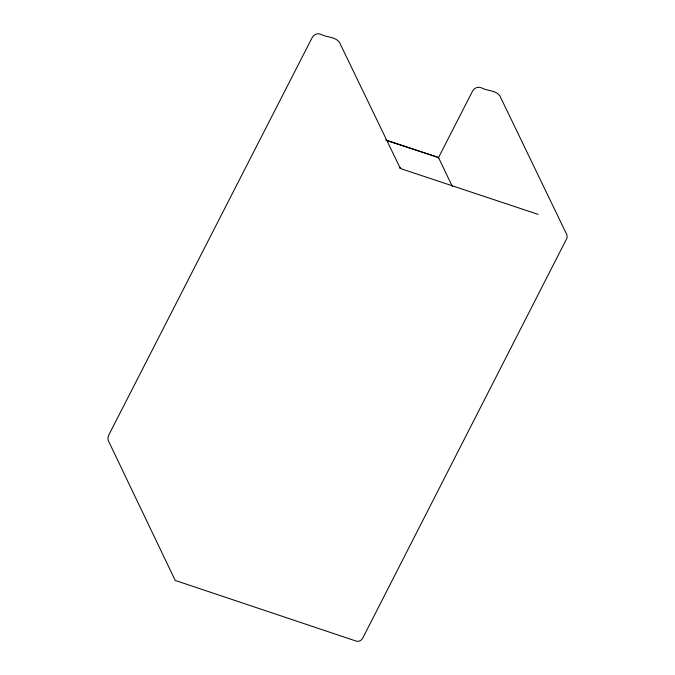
<?xml version="1.0" encoding="UTF-8"?>
<svg xmlns="http://www.w3.org/2000/svg" width="675" height="675" viewBox="0 0 675 675"><rect width="100%" height="100%" fill="white"/><g stroke="black" fill="none" stroke-linecap="round" stroke-linejoin="round"><path stroke-width="1.01" d="M438.682 157.283L472.357 91.479C473.85 88.071 477.765 86.358 481.258 87.758C486.928 91.074 495.847 89.978 499.863 95.875L566.958 234.942L567.084 237.887L362.964 637.673C361.758 640.406 358.754 642.127 355.843 640.98L175.205 580.424L108.152 440.294L107.941 438.067L108.827 434.953L311.96 37.994C313.462 34.577 317.377 32.873 320.861 34.273C326.531 37.581 335.458 36.492 339.466 42.39L400.343 168.48L399.887 167.645L401.895 169.028L538.093 214.363M385.644 139.877L438.48 157.494L452.301 186.41M387.737 140.932L438.48 157.494L438.758 158.186"/></g></svg>
